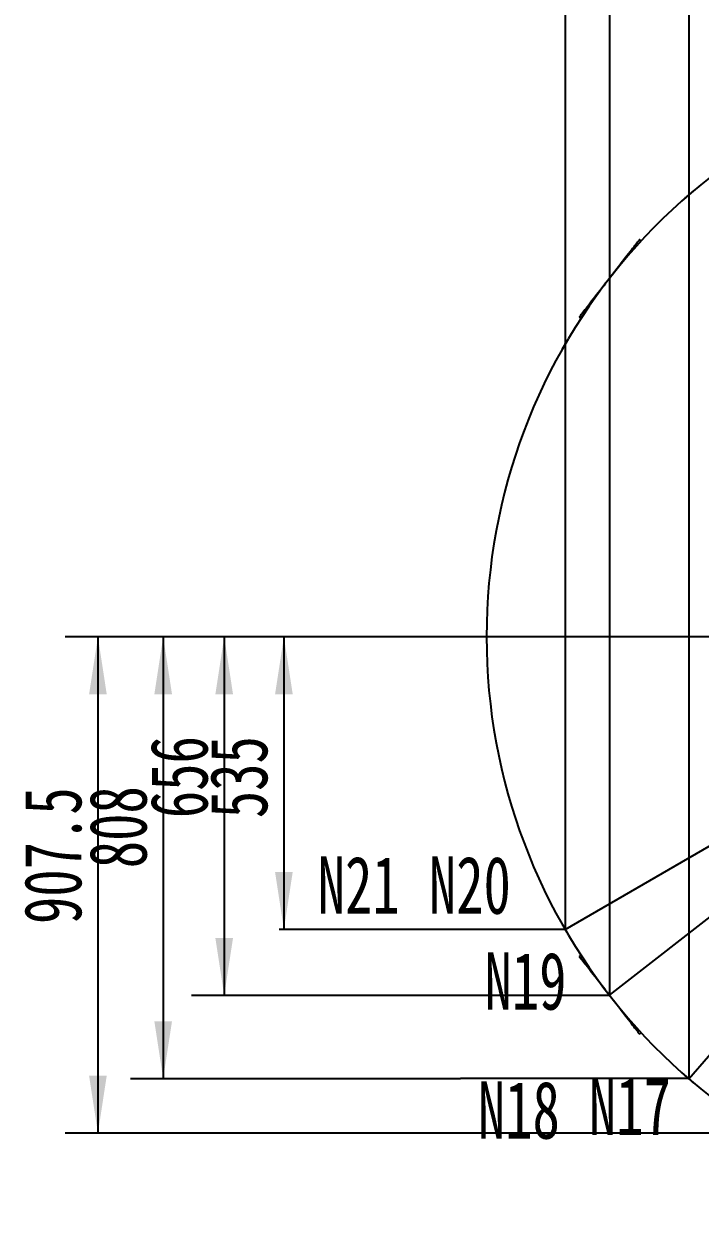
# Model space of a CAD drawing. Header units: millimetres. Extents: x 0 to 594, y 0 to 420.
# Drawn here: x 304.3 to 345.5, y 135.9 to 208.9 of the extents above; entities that cross this region are included whole.
import ezdxf

# ---------------------------------------------------------------- set-up
doc = ezdxf.new("R2010")
doc.units = ezdxf.units.MM
doc.header["$PDSIZE"] = -1
doc.layers.add('10', color=7, linetype='Continuous')
doc.styles.add('SLDTEXTSTYLE0', font='TXT', dxfattribs={"width": 0.7})
doc.dimstyles.new('SLDDIMSTYLE0', dxfattribs={"dimtxt": 3.5, "dimasz": 3.5, "dimexe": 0, "dimexo": 0.0625, "dimgap": 0.875, "dimtad": 2, "dimdec": 1, "dimlfac": 30, "dimrnd": 1e-09, "dimzin": 12, "dimdsep": 46, "dimtxsty": 'SLDTEXTSTYLE0', "dimsah": 1, "dimcen": 0.09, "dimadec": 0, "dimazin": 3, "dimtfac": 1, "dimtdec": 1, "dimtofl": 0, "dimtmove": 0, "dimatfit": 3, "dimfxl": 0, "dimfrac": 2, "dimtolj": 1, "dimtzin": 12, "dimarcsym": 0})
doc.dimstyles.new('SLDDIMSTYLE6', dxfattribs={"dimtxt": 3.5, "dimasz": 3.5, "dimexe": 0, "dimexo": 0.0625, "dimgap": 0.875, "dimtad": 2, "dimdec": 0, "dimlfac": 30, "dimrnd": 1e-09, "dimzin": 12, "dimdsep": 46, "dimtxsty": 'SLDTEXTSTYLE0', "dimsah": 1, "dimcen": 0.09, "dimadec": 0, "dimazin": 3, "dimtfac": 1, "dimtofl": 0, "dimtmove": 0, "dimatfit": 3, "dimfxl": 0, "dimfrac": 2, "dimtolj": 1, "dimtzin": 12, "dimarcsym": 0})

# ---------------------------------------------------------------- blocks, each defined once
blk = doc.blocks.new('_D_58')
at = {"layer": '10'}
for p, q in [((332.418, 171.546), (318.142, 171.546)), ((320.142, 171.546), (320.142, 153.712))]:
    blk.add_line(p, q, dxfattribs=at)
for points in [[(320.142, 171.546), (319.604, 168.046), (320.681, 168.046)], [(320.142, 153.712), (320.681, 157.212), (319.604, 157.212)]]:
    blk.add_solid(points, dxfattribs=at)
at = {"layer": '10', "insert": (315.63, 160.493), "char_height": 3.5, "attachment_point": 1, "rotation": 90, "style": 'SLDTEXTSTYLE0'}
blk.add_mtext('535', dxfattribs=at)
blk = doc.blocks.new('_D_59')
at = {"layer": '10'}
for p, q in [((332.418, 171.546), (314.502, 171.546)), ((316.502, 171.546), (316.502, 149.69)), ((331.868, 149.69), (314.502, 149.69))]:
    blk.add_line(p, q, dxfattribs=at)
for points in [[(316.502, 171.546), (315.963, 168.046), (317.04, 168.046)], [(316.502, 149.69), (317.04, 153.19), (315.963, 153.19)]]:
    blk.add_solid(points, dxfattribs=at)
at = {"layer": '10', "insert": (311.99, 160.493), "char_height": 3.5, "attachment_point": 1, "rotation": 90, "style": 'SLDTEXTSTYLE0'}
blk.add_mtext('656', dxfattribs=at)
blk = doc.blocks.new('_D_60')
at = {"layer": '10'}
for p, q in [((332.418, 171.546), (310.78, 171.546)), ((312.78, 171.546), (312.78, 144.617)), ((330.912, 144.617), (310.78, 144.617))]:
    blk.add_line(p, q, dxfattribs=at)
for points in [[(312.78, 171.546), (312.242, 168.046), (313.319, 168.046)], [(312.78, 144.617), (313.319, 148.117), (312.242, 148.117)]]:
    blk.add_solid(points, dxfattribs=at)
at = {"layer": '10', "insert": (308.269, 157.444), "char_height": 3.5, "attachment_point": 1, "rotation": 90, "style": 'SLDTEXTSTYLE0'}
blk.add_mtext('808', dxfattribs=at)
blk = doc.blocks.new('_D_61')
at = {"layer": '10'}
for p, q in [((332.418, 171.546), (306.8, 171.546)), ((308.8, 171.546), (308.8, 141.296)), ((331.868, 141.296), (306.8, 141.296))]:
    blk.add_line(p, q, dxfattribs=at)
for points in [[(308.8, 171.546), (308.261, 168.046), (309.338, 168.046)], [(308.8, 141.296), (309.338, 144.796), (308.261, 144.796)]]:
    blk.add_solid(points, dxfattribs=at)
at = {"layer": '10', "insert": (304.288, 154.04), "char_height": 3.5, "attachment_point": 1, "rotation": 90, "style": 'SLDTEXTSTYLE0'}
blk.add_mtext('907.5', dxfattribs=at)
blk = doc.blocks.new('SW_CENTERMARKSYMBOL_156')
at = {"layer": '10', "color": 0}
for p, q in [((0, 0.167), (0, 35.667)), ((-0.167, 0), (-35.667, 0)), ((0, 0), (-0.083, 0)), ((0, 0), (0, 0.083)), ((0, 0), (0, -0.083)), ((0, 0), (0.083, 0)), ((0.167, 0), (35.667, 0)), ((0, -0.167), (0, -35.667))]:
    blk.add_line(p, q, dxfattribs=at)

msp = doc.modelspace()

# ---------------------------------------------------------------- linework, layer by layer
at = {"color": 7, "linetype": 'Continuous', "lineweight": 25}
for p, q in [((345.0919, 198.7027), (345.0909, 198.7039)), ((344.5862, 198.2683), (344.5872, 198.2671)), ((341.9352, 195.6781), (341.8352, 195.7558)), ((340.1996, 193.6497), (340.1984, 193.6506)), ((339.7892, 193.1243), (339.7904, 193.1234)), ((338.1523, 191.0191), (338.2523, 190.9414)), ((337.4614, 189.6668), (337.46, 189.6676)), ((337.1259, 189.0907), (337.1273, 189.0899)), ((337.1273, 154.0017), (337.1259, 154.0009)), ((337.46, 153.424), (337.4614, 153.4248)), ((337.4614, 153.4248), (337.4614, 153.4248)), ((338.2523, 152.1502), (338.1523, 152.0725)), ((339.7904, 149.9682), (339.7892, 149.9673)), ((340.1984, 149.441), (340.1996, 149.4419)), ((341.8352, 147.3358), (341.9352, 147.4136)), ((344.5872, 144.8245), (344.5862, 144.8233)), ((345.0909, 144.3878), (345.0919, 144.3889)), ((345.0919, 144.3889), (345.0919, 144.3889))]:
    msp.add_line(p, q, dxfattribs=at)
at = {"color": 7, "linetype": 'Continuous', "lineweight": 25, "flags": 128}
for points in [[(344.8386, 198.4861), (344.8878, 198.5286), (344.9351, 198.5694), (344.9788, 198.6071), (345.017, 198.6401), (345.0484, 198.6672), (345.0717, 198.6873), (345.0861, 198.6997), (345.0909, 198.7039)], [(344.5862, 198.2683), (344.591, 198.2725), (344.6054, 198.2849), (344.6287, 198.305), (344.6601, 198.3321), (344.6984, 198.3651), (344.742, 198.4028), (344.7893, 198.4436), (344.8386, 198.4861)], [(341.8352, 195.7558), (341.8316, 195.7512), (341.8207, 195.7372), (341.8026, 195.7139), (341.7774, 195.6814), (341.7451, 195.6399), (341.7059, 195.5895), (341.66, 195.5304), (341.6074, 195.4629), (341.5486, 195.3871), (341.4835, 195.3035), (341.4126, 195.2123), (341.3361, 195.1139), (341.2543, 195.0087), (341.1676, 194.8971), (341.0761, 194.7796), (340.9805, 194.6565), (340.8809, 194.5284), (340.7778, 194.3959), (340.6717, 194.2593), (340.5628, 194.1193), (340.4517, 193.9765), (340.3388, 193.8313), (340.2246, 193.6843), (340.1984, 193.6506)], [(339.9938, 193.3875), (340.0337, 193.4388), (340.0721, 193.4882), (340.1074, 193.5337), (340.1384, 193.5736), (340.1639, 193.6063), (340.1828, 193.6306), (340.1944, 193.6456), (340.1984, 193.6506)], [(339.7892, 193.1243), (339.763, 193.0907), (339.6487, 192.9437), (339.5358, 192.7985), (339.4247, 192.6556), (339.3159, 192.5156), (339.2097, 192.3791), (339.1066, 192.2465), (339.0071, 192.1185), (338.9114, 191.9954), (338.82, 191.8778), (338.7332, 191.7662), (338.6514, 191.661), (338.5749, 191.5626), (338.504, 191.4715), (338.439, 191.3878), (338.3801, 191.3121), (338.3276, 191.2445), (338.2816, 191.1855), (338.2424, 191.1351), (338.2102, 191.0935), (338.1849, 191.0611), (338.1668, 191.0378), (338.1559, 191.0238), (338.1523, 191.0191)], [(339.7892, 193.1243), (339.7931, 193.1294), (339.8047, 193.1444), (339.8236, 193.1687), (339.8491, 193.2014), (339.8801, 193.2413), (339.9155, 193.2868), (339.9539, 193.3361), (339.9938, 193.3875)], [(337.1259, 189.0907), (337.1291, 189.0962), (337.1386, 189.1126), (337.1541, 189.1393), (337.1748, 189.1752), (337.2002, 189.2189), (337.229, 189.2688), (337.2604, 189.3229), (337.293, 189.3791)], [(337.293, 189.3791), (337.3256, 189.4354), (337.3569, 189.4895), (337.3858, 189.5394), (337.4111, 189.5831), (337.4319, 189.619), (337.4473, 189.6456), (337.4568, 189.662), (337.46, 189.6676)], [(337.1259, 154.0009), (337.1291, 153.9954), (337.1386, 153.979), (337.1541, 153.9523), (337.1748, 153.9164), (337.2002, 153.8727), (337.229, 153.8229), (337.2604, 153.7687), (337.293, 153.7125)], [(337.293, 153.7125), (337.3256, 153.6562), (337.3569, 153.6021), (337.3858, 153.5522), (337.4111, 153.5085), (337.4319, 153.4726), (337.4473, 153.446), (337.4568, 153.4296), (337.46, 153.424)], [(339.7892, 149.9673), (339.763, 150.001), (339.6487, 150.1479), (339.5358, 150.2931), (339.4247, 150.436), (339.3159, 150.576), (339.2097, 150.7125), (339.1066, 150.8451), (339.0071, 150.9732), (338.9114, 151.0962), (338.82, 151.2138), (338.7332, 151.3254), (338.6514, 151.4306), (338.5749, 151.529), (338.504, 151.6202), (338.439, 151.7038), (338.3801, 151.7795), (338.3276, 151.8471), (338.2816, 151.9062), (338.2424, 151.9566), (338.2102, 151.9981), (338.1849, 152.0305), (338.1668, 152.0538), (338.1559, 152.0678), (338.1523, 152.0725)], [(339.7892, 149.9673), (339.7931, 149.9622), (339.8047, 149.9472), (339.8236, 149.9229), (339.8491, 149.8902), (339.8801, 149.8503), (339.9155, 149.8048), (339.9539, 149.7555), (339.9938, 149.7041)], [(339.9938, 149.7041), (340.0337, 149.6528), (340.0721, 149.6034), (340.1074, 149.5579), (340.1384, 149.5181), (340.1639, 149.4853), (340.1828, 149.461), (340.1944, 149.446), (340.1984, 149.441)], [(341.8352, 147.3358), (341.8316, 147.3405), (341.8207, 147.3545), (341.8026, 147.3777), (341.7774, 147.4102), (341.7451, 147.4517), (341.7059, 147.5021), (341.66, 147.5612), (341.6074, 147.6287), (341.5486, 147.7045), (341.4835, 147.7881), (341.4126, 147.8793), (341.3361, 147.9777), (341.2543, 148.0829), (341.1676, 148.1945), (341.0761, 148.3121), (340.9805, 148.4351), (340.8809, 148.5632), (340.7778, 148.6957), (340.6717, 148.8323), (340.5628, 148.9723), (340.4517, 149.1151), (340.3388, 149.2603), (340.2246, 149.4073), (340.1984, 149.441)], [(344.5862, 144.8233), (344.591, 144.8191), (344.6054, 144.8067), (344.6287, 144.7866), (344.6601, 144.7595), (344.6984, 144.7265), (344.742, 144.6889), (344.7893, 144.648), (344.8386, 144.6055)], [(344.8386, 144.6055), (344.8878, 144.563), (344.9351, 144.5222), (344.9788, 144.4845), (345.017, 144.4515), (345.0484, 144.4245), (345.0717, 144.4043), (345.0861, 144.3919), (345.0909, 144.3878)]]:
    msp.add_lwpolyline(points, dxfattribs=at)
at = {"color": 7, "linetype": 'Continuous', "lineweight": 25}
msp.add_arc((368.085, 171.5458), 35.5833, 98.509575, 261.490425, dxfattribs=at)
at = {"layer": '10', "color": 1}
for p, q in [((337.293, 345.4071), (337.293, 153.7125)), ((339.9938, 280.0738), (339.9938, 149.7041)), ((344.8386, 275.0738), (344.8386, 144.6055))]:
    msp.add_line(p, q, dxfattribs=at)
at = {"layer": '10', "color": 144}
for p in [(337.293, 153.7125), (339.9938, 149.7041)]:
    msp.add_line(p, (368.085, 171.5458), dxfattribs=at)
at = {"layer": '10', "color": 5}
msp.add_line((344.8386, 144.6055), (368.085, 171.5458), dxfattribs=at)
at = {"layer": '10'}
for p, q in [((337.293, 153.7125), (319.863, 153.7125)), ((340.0047, 149.69), (331.8682, 149.69)), ((344.825, 144.6173), (330.9118, 144.6173)), ((349.3461, 141.2963), (331.8682, 141.2963))]:
    msp.add_line(p, q, dxfattribs=at)
for p in [(332.5016, 171.5458), (337.293, 153.7125), (340.0047, 149.69), (344.825, 144.6173)]:
    msp.add_point(p, dxfattribs=at)

# ---------------------------------------------------------------- block references
msp.add_blockref('SW_CENTERMARKSYMBOL_156', (368.085, 171.5458), dxfattribs=at)

# ---------------------------------------------------------------- texts
at = {"layer": '10', "char_height": 3.5, "attachment_point": 1, "style": 'SLDTEXTSTYLE0'}
for s, insert in [('N21', (322.2034, 158.1658)), ('N20', (328.9853, 158.1658)), ('N19', (332.3794, 152.3235)), ('N17', (338.7426, 144.6873)), ('N18', (331.974, 144.4586))]:
    msp.add_mtext(s, dxfattribs=dict(at, insert=insert))

# ---------------------------------------------------------------- dimensions: what is measured, and where the dimension line sits
at = {"layer": '10'}
for base, p2, dimstyle, picture, middle in [((308.7999, 141.2963), (331.8682, 141.2963), 'SLDDIMSTYLE0', '_D_61', (308.7999, 159.1318)), ((312.7805, 144.6173), (330.9118, 144.6173), 'SLDDIMSTYLE6', '_D_60', (312.7805, 160.499)), ((316.5016, 149.69), (331.8682, 149.69), 'SLDDIMSTYLE6', '_D_59', (316.5016, 163.5479)), ((320.1422, 153.7125), (319.863, 153.7125), 'SLDDIMSTYLE0', '_D_58', (320.1422, 163.5479))]:
    dim = msp.add_linear_dim(base=base, p1=(332.4183, 171.5458), p2=p2, angle=90, dimstyle=dimstyle, dxfattribs=at)
    dim.commit()
    dim.dimension.update_dxf_attribs({"geometry": picture, "text_midpoint": middle, "dimtype": 160})

doc.saveas('drawing.dxf')
